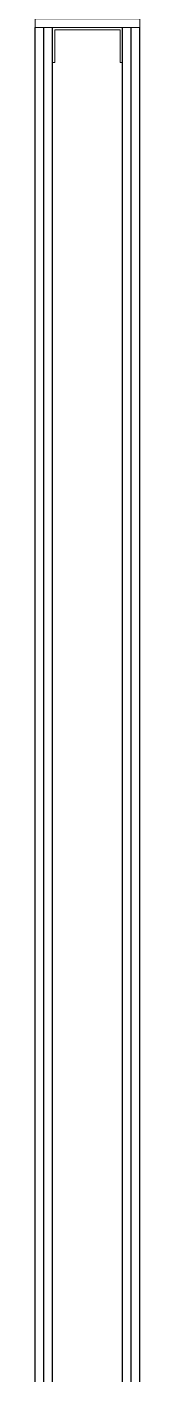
# Model space of a CAD drawing. Header units: inches. Extents: x -772 to 6765, y -813 to 4093.
# Drawn here: x 2117.5 to 2132.5, y 111.1 to 303.9 of the extents above; entities that cross this region are included whole.
import ezdxf

# ---------------------------------------------------------------- set-up
doc = ezdxf.new("R2010")
doc.units = ezdxf.units.IN
doc.header["$MEASUREMENT"] = 0
doc.layers.add('FHM_BEYAZ ALÇIPAN', color=7, linetype='Continuous')
doc.layers.add('Sedef İnşaat_Beyaz Alçıpanel', color=7, linetype='Continuous', lineweight=18)
doc.layers.add('Sedef İnşaat_KDP100', color=40, linetype='Continuous', lineweight=18)

# ---------------------------------------------------------------- blocks, each defined once
blk = doc.blocks.new('KDP 100')
at = {"layer": 'Sedef İnşaat_KDP100', "linetype": 'Continuous'}
blk.add_lwpolyline([(5, 9.7), (0.35, 9.7), (0.35, 0.3), (5, 0.3), (5, 0), (0, 0), (0, 10), (5, 10)], close=True, dxfattribs=at)

msp = doc.modelspace()

# ---------------------------------------------------------------- linework, layer by layer
at = {"layer": 'FHM_BEYAZ ALÇIPAN'}
for points in [[(2117.5, -40), (2117.5, 303.786)], [(2118.75, -40), (2118.75, 303.786)], [(2120, -40), (2120, 303.786)], [(2130, -40), (2130, 303.786)], [(2131.25, -40), (2131.25, 303.786)], [(2132.5, -40), (2132.5, 303.786)]]:
    msp.add_lwpolyline(points, dxfattribs=at)
at = {"layer": 'Sedef İnşaat_Beyaz Alçıpanel'}
msp.add_lwpolyline([(2117.5, 305.036), (2132.5, 305.036), (2132.5, 303.786), (2117.5, 303.786), (2117.5, 305.036)], dxfattribs=at)

# ---------------------------------------------------------------- block references
at = {"layer": 'Sedef İnşaat_KDP100', "xscale": -1, "rotation": 90}
msp.add_blockref('KDP 100', (2130, 303.786), dxfattribs=at)

doc.saveas('drawing.dxf')
